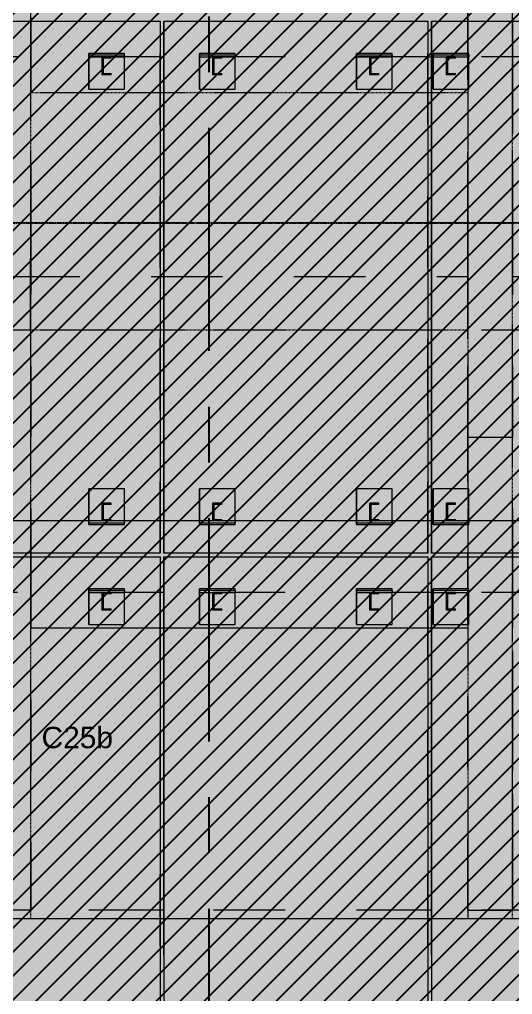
# Model space of a CAD drawing. Header units: millimetres. Extents: x 652937 to 1670132, y 1473552 to 2851037.
# Drawn here: x 764045 to 766808, y 1515147 to 1520610 of the extents above; entities that cross this region are included whole.
import ezdxf
from ezdxf.enums import TextEntityAlignment as Align
from ezdxf.xclip import XClip

# ---------------------------------------------------------------- set-up
doc = ezdxf.new("R2010")
doc.units = ezdxf.units.MM
doc.header["$XCLIPFRAME"] = 0
for name, pattern in [('HIDDEN', [0.375, 0.25, -0.125]), ('TA_GL_005.00000', [13.75, 5, -1.25, 1.25, -1.25, 5]), ('XKITLINE00', [0]), ('XKITLINE02', [4, 2, -2])]:
    doc.linetypes.add(name, pattern=pattern)
for name, color, linetype in [('000 - 0_SYM_DWG_GRID-BUBBLE_MAIN_COLOR_1', 3, 'Continuous'), ('000 - 0_SYM_DWG_GRIDLINE_MAIN_COLOR_251', 251, 'Continuous'), ('000 - CONCRETE_WALL_HATCH_', 251, 'Continuous'), ('000 - CONCRETE_WALL_MAIN_COLOR_2', 1, 'Continuous'), ('000 - H A T C H', 9, 'Continuous'), ('CVA044__', 2, 'Continuous')]:
    doc.layers.add(name, color=color, linetype=linetype)
doc.layers.add('A-230-M_FLOOR', color=2, linetype='Continuous', lineweight=25)
doc.layers.add('Part', color=2, linetype='Continuous', lineweight=0)
doc.styles.add('Arial', font='arial.ttf')
doc.styles.add('TA', font='', dxfattribs={"height": 4.5})
doc.styles.get('TA').set_extended_font_data('Cordia New')

# ---------------------------------------------------------------- blocks, each defined once
blk = doc.blocks.new('12')
at = {"layer": 'Part', "color": 253, "linetype": 'XKITLINE00', "lineweight": 0}
for points in [[(663514.0716, 1524493.4016), (663514.0716, 1524496.3816), (663515.5516, 1524496.3816), (663515.5516, 1524493.4016)], [(663515.5716, 1524493.4016), (663515.5716, 1524496.3816), (663517.0516, 1524496.3816), (663517.0516, 1524493.4016)], [(663517.0716, 1524493.4016), (663517.0716, 1524496.3816), (663518.5516, 1524496.3816), (663518.5516, 1524493.4016)]]:
    blk.add_lwpolyline(points, close=True, dxfattribs=at)
for points in [[(663514.0716, 1524491.1503), (663514.0716, 1524493.3816), (663515.5516, 1524493.3816), (663515.5516, 1524491.1503)], [(663515.5716, 1524491.1503), (663515.5716, 1524493.3816), (663517.0516, 1524493.3816), (663517.0516, 1524491.1503)], [(663517.0716, 1524491.1503), (663517.0716, 1524493.3816), (663518.5516, 1524493.3816), (663518.5516, 1524491.1503)]]:
    blk.add_lwpolyline(points, dxfattribs=at)
blk = doc.blocks.new('PP18_ENT3_SE_ELE2-1')
at = {"layer": 'A-230-M_FLOOR', "color": 3, "lineweight": 9}
blk.add_lwpolyline([(3835, 102450), (-4915, 102450), (-4915, 103500), (-19710, 103500)], dxfattribs=at)
at = {"layer": 'Part', "color": 1, "linetype": 'HIDDEN', "lineweight": 0, "ltscale": 20}
blk.add_line((-8450, 108130), (-10890, 108130), dxfattribs=at)
at = {"layer": 'Part', "color": 1, "linetype": 'XKITLINE00', "lineweight": 0}
for p, q in [((-8450, 105730), (-10900, 105730)), ((-8450, 105130), (-10900, 105130))]:
    blk.add_line(p, q, dxfattribs=at)
at = {"layer": 'Part', "linetype": 'HIDDEN', "lineweight": 0, "ltscale": 20}
for points in [[(-10900, 103500), (-10900, 114420)], [(-8200, 103500), (-8200, 114420), (-8450, 114420), (-8450, 103500)], [(-10900, 107400), (-8450, 107400)], [(-8450, 106800), (-10900, 106800)]]:
    blk.add_lwpolyline(points, dxfattribs=at)
at = {"color": 4, "xscale": 1000, "yscale": 1000, "zscale": 1000}
blk.add_blockref('12', (-663525726.6, -1524387851.6), dxfattribs=at)
at = {"layer": 'CVA044__', "color": 3, "style": 'Arial'}
blk.add_text('C25b', height=120, dxfattribs=at).set_placement((-10839.6, 104456.7))
blk = doc.blocks.new('*A25053578')
at = {"layer": 'Part', "linetype": 'XKITLINE02', "lineweight": 0}
for p, q in [((197.547339, 47.972868), (195.547337, 47.972868)), ((195.547337, 47.972868), (195.547337, 31.472868)), ((195.547339, 47.972868), (195.547339, 37.222868)), ((197.547337, 31.472868), (197.547337, 47.972868)), ((197.547339, 47.972868), (197.547339, 37.222868)), ((195.547339, 37.122868), (195.547339, 31.472868)), ((197.547339, 37.122868), (197.547339, 31.472868)), ((197.547339, 31.472868), (195.547337, 31.472868))]:
    blk.add_line(p, q, dxfattribs=at)
at = {"layer": 'Part', "linetype": 'XKITLINE00', "lineweight": 0}
for p, q in [((195.547339, 37.222868), (195.547339, 37.122868)), ((197.547339, 37.222868), (197.547339, 37.122868))]:
    blk.add_line(p, q, dxfattribs=at)
blk = doc.blocks.new('*A25063579')
at = {"layer": 'Part', "linetype": 'XKITLINE02', "lineweight": 0}
for p, q in [((209.787359, 31.472868), (209.787359, 47.972868)), ((209.787359, 47.972868), (209.787361, 47.972868)), ((209.787359, 47.972868), (211.037361, 47.972868)), ((209.787361, 47.972868), (209.787361, 37.222868)), ((211.037359, 47.972868), (211.037359, 31.472868)), ((211.037361, 47.972868), (211.037361, 37.222868)), ((209.787361, 37.122868), (209.787361, 31.472868)), ((211.037361, 37.122868), (211.037361, 31.472868)), ((209.787361, 31.472868), (209.787359, 31.472868)), ((209.787359, 31.472868), (211.037361, 31.472868))]:
    blk.add_line(p, q, dxfattribs=at)
at = {"layer": 'Part', "linetype": 'XKITLINE00', "lineweight": 0}
for p, q in [((209.787361, 37.222868), (209.787361, 37.122868)), ((211.037361, 37.222868), (211.037361, 37.122868))]:
    blk.add_line(p, q, dxfattribs=at)
blk = doc.blocks.new('*A25193592')
at = {"layer": 'Part', "linetype": 'XKITLINE00', "lineweight": 0}
for p, q in [((193.767361, 37.122868), (201.167361, 37.122868)), ((201.167361, 37.122868), (201.167361, 22.222868)), ((201.167361, 22.222868), (193.767361, 22.222868)), ((193.767361, 22.122868), (201.167361, 22.122868)), ((201.167361, 22.122868), (201.167361, 7.222868))]:
    blk.add_line(p, q, dxfattribs=at)
at = {"layer": 'Part', "linetype": 'XKITLINE02', "lineweight": 0}
for p, q in [((201.16736, 22.222868), (201.16736, 37.122868)), ((201.16736, 7.222868), (201.16736, 22.122868))]:
    blk.add_line(p, q, dxfattribs=at)
blk = doc.blocks.new('*A25203593')
at = {"layer": 'Part', "linetype": 'XKITLINE00', "lineweight": 0}
for p, q in [((201.26736, 37.122868), (201.267361, 37.122868)), ((201.267361, 37.122868), (208.667361, 37.122868)), ((201.267361, 37.122868), (201.267361, 22.222868)), ((208.667361, 37.122868), (208.667361, 22.222868)), ((201.267361, 22.222868), (201.26736, 22.222868)), ((208.667361, 22.222868), (201.267361, 22.222868)), ((201.26736, 22.122868), (201.267361, 22.122868)), ((201.267361, 22.122868), (208.667361, 22.122868)), ((201.267361, 22.122868), (201.267361, 7.222868)), ((208.667361, 22.122868), (208.667361, 7.222868))]:
    blk.add_line(p, q, dxfattribs=at)
at = {"layer": 'Part', "linetype": 'XKITLINE02', "lineweight": 0}
for p, q in [((201.267361, 37.122868), (201.26736, 37.122868)), ((201.26736, 37.122868), (201.26736, 22.222868)), ((208.66736, 22.222868), (208.66736, 37.122868)), ((201.267361, 22.222868), (201.26736, 22.222868)), ((201.267361, 22.122868), (201.26736, 22.122868)), ((201.26736, 22.122868), (201.26736, 7.222868)), ((208.66736, 7.222868), (208.66736, 22.122868))]:
    blk.add_line(p, q, dxfattribs=at)
blk = doc.blocks.new('*A25213594')
at = {"layer": 'Part', "linetype": 'XKITLINE00', "lineweight": 0}
for p, q in [((208.76736, 37.122868), (208.767361, 37.122868)), ((208.767361, 37.122868), (216.167361, 37.122868)), ((208.767361, 37.122868), (208.767361, 22.222868)), ((208.767361, 22.222868), (208.76736, 22.222868)), ((216.167361, 22.222868), (208.767361, 22.222868)), ((208.76736, 22.122868), (208.767361, 22.122868)), ((208.767361, 22.122868), (216.167361, 22.122868)), ((208.767361, 22.122868), (208.767361, 7.222868))]:
    blk.add_line(p, q, dxfattribs=at)
at = {"layer": 'Part', "linetype": 'XKITLINE02', "lineweight": 0}
for p, q in [((208.767361, 37.122868), (208.76736, 37.122868)), ((208.76736, 37.122868), (208.76736, 22.222868)), ((208.767361, 22.222868), (208.76736, 22.222868)), ((208.767361, 22.122868), (208.76736, 22.122868)), ((208.76736, 22.122868), (208.76736, 7.222868))]:
    blk.add_line(p, q, dxfattribs=at)
blk = doc.blocks.new('*A25333606')
at = {"layer": 'Part', "linetype": 'XKITLINE02', "lineweight": 0}
for p, q in [((231.017338, 31.472868), (211.037336, 31.472868)), ((211.037338, 29.972868), (211.037338, 31.472868)), ((231.017338, 29.972868), (231.017338, 31.472868)), ((211.037336, 29.972868), (231.017338, 29.972868))]:
    blk.add_line(p, q, dxfattribs=at)
blk = doc.blocks.new('*A25343607')
at = {"layer": 'Part', "linetype": 'XKITLINE02', "lineweight": 0}
for p, q in [((226.21236, 23.122868), (186.267361, 23.122868)), ((201.167361, 23.122868), (193.767361, 23.122868)), ((208.667361, 23.122868), (201.267361, 23.122868)), ((216.167361, 23.122868), (208.767361, 23.122868)), ((201.167361, 21.122868), (193.767361, 21.122868)), ((208.667361, 21.122868), (201.267361, 21.122868)), ((216.167361, 21.122868), (208.767361, 21.122868))]:
    blk.add_line(p, q, dxfattribs=at)
at = {"layer": 'Part', "linetype": 'XKITLINE00', "lineweight": 0}
for p, q in [((201.267361, 23.122868), (201.167361, 23.122868)), ((208.767361, 23.122868), (208.667361, 23.122868)), ((201.267361, 21.122868), (201.167361, 21.122868)), ((208.767361, 21.122868), (208.667361, 21.122868))]:
    blk.add_line(p, q, dxfattribs=at)
blk = doc.blocks.new('*A25353608')
at = {"layer": 'Part', "linetype": 'XKITLINE02', "lineweight": 0}
for p, q in [((201.167361, 12.222868), (193.767361, 12.222868)), ((208.667361, 12.222868), (201.267361, 12.222868)), ((216.167361, 12.222868), (208.767361, 12.222868))]:
    blk.add_line(p, q, dxfattribs=at)
at = {"layer": 'Part', "linetype": 'XKITLINE00', "lineweight": 0}
for p, q in [((201.267361, 12.222868), (201.167361, 12.222868)), ((208.767361, 12.222868), (208.667361, 12.222868))]:
    blk.add_line(p, q, dxfattribs=at)
blk = doc.blocks.new('*A25363609')
at = {"layer": 'Part', "linetype": 'XKITLINE02', "lineweight": 0}
for p, q in [((197.537361, 31.472868), (197.537359, 31.472868)), ((197.537359, 31.472868), (197.537359, 28.472868)), ((201.167361, 31.472868), (197.537359, 31.472868)), ((197.537361, 28.472868), (197.537361, 31.472868)), ((208.667361, 31.472868), (201.267361, 31.472868)), ((216.167361, 31.472868), (208.767361, 31.472868)), ((223.667361, 31.472868), (216.267361, 31.472868)), ((227.462361, 31.472868), (223.767361, 31.472868)), ((227.462359, 28.472868), (227.462359, 31.472868)), ((227.462361, 28.472868), (227.462361, 31.472868)), ((197.537359, 28.472868), (197.537361, 28.472868)), ((201.167361, 28.472868), (197.537359, 28.472868)), ((208.667361, 28.472868), (201.267361, 28.472868)), ((216.167361, 28.472868), (208.767361, 28.472868)), ((223.667361, 28.472868), (216.267361, 28.472868)), ((227.462361, 28.472868), (223.767361, 28.472868))]:
    blk.add_line(p, q, dxfattribs=at)
at = {"layer": 'Part', "linetype": 'XKITLINE00', "lineweight": 0}
for p, q in [((201.267361, 31.472868), (201.167361, 31.472868)), ((208.767361, 31.472868), (208.667361, 31.472868)), ((216.267361, 31.472868), (216.167361, 31.472868)), ((223.767361, 31.472868), (223.667361, 31.472868)), ((201.267361, 28.472868), (201.167361, 28.472868)), ((208.767361, 28.472868), (208.667361, 28.472868)), ((216.267361, 28.472868), (216.167361, 28.472868)), ((223.767361, 28.472868), (223.667361, 28.472868))]:
    blk.add_line(p, q, dxfattribs=at)
blk = doc.blocks.new('*A25843657')
at = {"layer": 'Part', "linetype": 'XKITLINE02', "lineweight": 0}
for p, q in [((197.537361, 31.472868), (193.767361, 31.472868)), ((197.537359, 28.472868), (197.537359, 31.472868)), ((197.537361, 28.472868), (197.537361, 31.472868)), ((197.537361, 28.472868), (173.512361, 28.472868))]:
    blk.add_line(p, q, dxfattribs=at)
blk = doc.blocks.new('*A26233696')
at = {"layer": 'Part', "linetype": 'XKITLINE02', "lineweight": 0}
for p, q in [((200.167392, 21.222868), (199.16739, 21.222868)), ((199.16739, 21.222868), (199.16739, 20.222868)), ((199.167392, 20.222868), (199.167392, 21.222868)), ((200.16739, 20.222868), (200.16739, 21.222868)), ((200.167392, 20.222868), (200.167392, 21.222868)), ((199.16739, 20.222868), (200.167392, 20.222868))]:
    blk.add_line(p, q, dxfattribs=at)
blk = doc.blocks.new('*A26243697')
at = {"layer": 'Part', "linetype": 'XKITLINE02', "lineweight": 0}
for p, q in [((199.792407, 21.122868), (199.542406, 21.122868)), ((199.542406, 20.622868), (199.542406, 21.122868)), ((199.542407, 20.622868), (199.542407, 21.122868)), ((199.792407, 21.085368), (199.567406, 21.085368)), ((199.567406, 21.085368), (199.567406, 20.660368)), ((199.567407, 20.660368), (199.567407, 21.085368)), ((199.792406, 21.085368), (199.792406, 21.122868)), ((199.792407, 21.085368), (199.792407, 21.122868)), ((199.792407, 20.622868), (199.542406, 20.622868)), ((199.567406, 20.660368), (199.792407, 20.660368)), ((199.792406, 20.622868), (199.792406, 20.660368)), ((199.792407, 20.622868), (199.792407, 20.660368))]:
    blk.add_line(p, q, dxfattribs=at)
blk = doc.blocks.new('*A26253698')
at = {"layer": 'Part', "linetype": 'XKITLINE02', "lineweight": 0}
for p, q in [((199.792407, 23.622868), (199.542406, 23.622868)), ((199.542406, 23.122868), (199.542406, 23.622868)), ((199.542407, 23.122868), (199.542407, 23.622868)), ((199.792407, 23.585368), (199.567406, 23.585368)), ((199.567406, 23.585368), (199.567406, 23.160368)), ((199.567407, 23.160368), (199.567407, 23.585368)), ((199.792406, 23.585368), (199.792406, 23.622868)), ((199.792407, 23.585368), (199.792407, 23.622868)), ((199.792407, 23.122868), (199.542406, 23.122868)), ((199.567406, 23.160368), (199.792407, 23.160368)), ((199.792406, 23.122868), (199.792406, 23.160368)), ((199.792407, 23.122868), (199.792407, 23.160368))]:
    blk.add_line(p, q, dxfattribs=at)
blk = doc.blocks.new('*A26263699')
at = {"layer": 'Part', "linetype": 'XKITLINE02', "lineweight": 0}
for p, q in [((200.167392, 24.022868), (199.16739, 24.022868)), ((199.16739, 24.022868), (199.16739, 23.022868)), ((199.167392, 23.022868), (199.167392, 24.022868)), ((200.16739, 23.022868), (200.16739, 24.022868)), ((200.167392, 23.022868), (200.167392, 24.022868)), ((199.16739, 23.022868), (200.167392, 23.022868))]:
    blk.add_line(p, q, dxfattribs=at)
blk = doc.blocks.new('*A26273700')
at = {"layer": 'Part', "linetype": 'XKITLINE02', "lineweight": 0}
for p, q in [((202.892407, 21.122868), (202.642406, 21.122868)), ((202.642406, 20.622868), (202.642406, 21.122868)), ((202.642407, 20.622868), (202.642407, 21.122868)), ((202.892407, 21.085368), (202.667406, 21.085368)), ((202.667406, 21.085368), (202.667406, 20.660368)), ((202.667407, 20.660368), (202.667407, 21.085368)), ((202.892406, 21.085368), (202.892406, 21.122868)), ((202.892407, 21.085368), (202.892407, 21.122868)), ((202.892407, 20.622868), (202.642406, 20.622868)), ((202.667406, 20.660368), (202.892407, 20.660368)), ((202.892406, 20.622868), (202.892406, 20.660368)), ((202.892407, 20.622868), (202.892407, 20.660368))]:
    blk.add_line(p, q, dxfattribs=at)
blk = doc.blocks.new('*A26283701')
at = {"layer": 'Part', "linetype": 'XKITLINE02', "lineweight": 0}
for p, q in [((203.267392, 21.222868), (202.26739, 21.222868)), ((202.26739, 21.222868), (202.26739, 20.222868)), ((202.267392, 20.222868), (202.267392, 21.222868)), ((203.26739, 20.222868), (203.26739, 21.222868)), ((203.267392, 20.222868), (203.267392, 21.222868)), ((202.26739, 20.222868), (203.267392, 20.222868))]:
    blk.add_line(p, q, dxfattribs=at)
blk = doc.blocks.new('*A26293702')
at = {"layer": 'Part', "linetype": 'XKITLINE02', "lineweight": 0}
for p, q in [((202.892407, 23.622868), (202.642406, 23.622868)), ((202.642406, 23.122868), (202.642406, 23.622868)), ((202.642407, 23.122868), (202.642407, 23.622868)), ((202.892407, 23.585368), (202.667406, 23.585368)), ((202.667406, 23.585368), (202.667406, 23.160368)), ((202.667407, 23.160368), (202.667407, 23.585368)), ((202.892406, 23.585368), (202.892406, 23.622868)), ((202.892407, 23.585368), (202.892407, 23.622868)), ((202.892407, 23.122868), (202.642406, 23.122868)), ((202.667406, 23.160368), (202.892407, 23.160368)), ((202.892406, 23.122868), (202.892406, 23.160368)), ((202.892407, 23.122868), (202.892407, 23.160368))]:
    blk.add_line(p, q, dxfattribs=at)
blk = doc.blocks.new('*A26303703')
at = {"layer": 'Part', "linetype": 'XKITLINE02', "lineweight": 0}
for p, q in [((203.267392, 24.022868), (202.26739, 24.022868)), ((202.26739, 24.022868), (202.26739, 23.022868)), ((202.267392, 23.022868), (202.267392, 24.022868)), ((203.26739, 23.022868), (203.26739, 24.022868)), ((203.267392, 23.022868), (203.267392, 24.022868)), ((202.26739, 23.022868), (203.267392, 23.022868))]:
    blk.add_line(p, q, dxfattribs=at)
blk = doc.blocks.new('*A26313704')
at = {"layer": 'Part', "linetype": 'XKITLINE02', "lineweight": 0}
for p, q in [((209.817392, 24.022868), (208.81739, 24.022868)), ((208.81739, 24.022868), (208.81739, 23.022868)), ((208.817392, 23.022868), (208.817392, 24.022868)), ((209.81739, 23.022868), (209.81739, 24.022868)), ((209.817392, 23.022868), (209.817392, 24.022868)), ((208.81739, 23.022868), (209.817392, 23.022868))]:
    blk.add_line(p, q, dxfattribs=at)
blk = doc.blocks.new('*A26323705')
at = {"layer": 'Part', "linetype": 'XKITLINE02', "lineweight": 0}
for p, q in [((209.442407, 23.622868), (209.192406, 23.622868)), ((209.192406, 23.122868), (209.192406, 23.622868)), ((209.192407, 23.122868), (209.192407, 23.622868)), ((209.442407, 23.585368), (209.217406, 23.585368)), ((209.217406, 23.585368), (209.217406, 23.160368)), ((209.217407, 23.160368), (209.217407, 23.585368)), ((209.442406, 23.585368), (209.442406, 23.622868)), ((209.442407, 23.585368), (209.442407, 23.622868)), ((209.442407, 23.122868), (209.192406, 23.122868)), ((209.217406, 23.160368), (209.442407, 23.160368)), ((209.442406, 23.122868), (209.442406, 23.160368)), ((209.442407, 23.122868), (209.442407, 23.160368))]:
    blk.add_line(p, q, dxfattribs=at)
blk = doc.blocks.new('*A26333706')
at = {"layer": 'Part', "linetype": 'XKITLINE02', "lineweight": 0}
for p, q in [((209.817392, 21.222868), (208.81739, 21.222868)), ((208.81739, 21.222868), (208.81739, 20.222868)), ((208.817392, 20.222868), (208.817392, 21.222868)), ((209.81739, 20.222868), (209.81739, 21.222868)), ((209.817392, 20.222868), (209.817392, 21.222868)), ((208.81739, 20.222868), (209.817392, 20.222868))]:
    blk.add_line(p, q, dxfattribs=at)
blk = doc.blocks.new('*A26343707')
at = {"layer": 'Part', "linetype": 'XKITLINE02', "lineweight": 0}
for p, q in [((209.442407, 21.122868), (209.192406, 21.122868)), ((209.192406, 20.622868), (209.192406, 21.122868)), ((209.192407, 20.622868), (209.192407, 21.122868)), ((209.442407, 21.085368), (209.217406, 21.085368)), ((209.217406, 21.085368), (209.217406, 20.660368)), ((209.217407, 20.660368), (209.217407, 21.085368)), ((209.442406, 21.085368), (209.442406, 21.122868)), ((209.442407, 21.085368), (209.442407, 21.122868)), ((209.442407, 20.622868), (209.192406, 20.622868)), ((209.217406, 20.660368), (209.442407, 20.660368)), ((209.442406, 20.622868), (209.442406, 20.660368)), ((209.442407, 20.622868), (209.442407, 20.660368))]:
    blk.add_line(p, q, dxfattribs=at)
blk = doc.blocks.new('*A26353708')
at = {"layer": 'Part', "linetype": 'XKITLINE02', "lineweight": 0}
for p, q in [((207.667392, 24.022868), (206.66739, 24.022868)), ((206.66739, 24.022868), (206.66739, 23.022868)), ((206.667392, 23.022868), (206.667392, 24.022868)), ((207.66739, 23.022868), (207.66739, 24.022868)), ((207.667392, 23.022868), (207.667392, 24.022868)), ((206.66739, 23.022868), (207.667392, 23.022868))]:
    blk.add_line(p, q, dxfattribs=at)
blk = doc.blocks.new('*A26363709')
at = {"layer": 'Part', "linetype": 'XKITLINE02', "lineweight": 0}
for p, q in [((207.292407, 23.622868), (207.042406, 23.622868)), ((207.042406, 23.122868), (207.042406, 23.622868)), ((207.042407, 23.122868), (207.042407, 23.622868)), ((207.292407, 23.585368), (207.067406, 23.585368)), ((207.067406, 23.585368), (207.067406, 23.160368)), ((207.067407, 23.160368), (207.067407, 23.585368)), ((207.292406, 23.585368), (207.292406, 23.622868)), ((207.292407, 23.585368), (207.292407, 23.622868)), ((207.292407, 23.122868), (207.042406, 23.122868)), ((207.067406, 23.160368), (207.292407, 23.160368)), ((207.292406, 23.122868), (207.292406, 23.160368)), ((207.292407, 23.122868), (207.292407, 23.160368))]:
    blk.add_line(p, q, dxfattribs=at)
blk = doc.blocks.new('*A26373710')
at = {"layer": 'Part', "linetype": 'XKITLINE02', "lineweight": 0}
for p, q in [((207.667392, 21.222868), (206.66739, 21.222868)), ((206.66739, 21.222868), (206.66739, 20.222868)), ((206.667392, 20.222868), (206.667392, 21.222868)), ((207.66739, 20.222868), (207.66739, 21.222868)), ((207.667392, 20.222868), (207.667392, 21.222868)), ((206.66739, 20.222868), (207.667392, 20.222868))]:
    blk.add_line(p, q, dxfattribs=at)
blk = doc.blocks.new('*A26383711')
at = {"layer": 'Part', "linetype": 'XKITLINE02', "lineweight": 0}
for p, q in [((207.292407, 21.122868), (207.042406, 21.122868)), ((207.042406, 20.622868), (207.042406, 21.122868)), ((207.042407, 20.622868), (207.042407, 21.122868)), ((207.292407, 21.085368), (207.067406, 21.085368)), ((207.067406, 21.085368), (207.067406, 20.660368)), ((207.067407, 20.660368), (207.067407, 21.085368)), ((207.292406, 21.085368), (207.292406, 21.122868)), ((207.292407, 21.085368), (207.292407, 21.122868)), ((207.292407, 20.622868), (207.042406, 20.622868)), ((207.067406, 20.660368), (207.292407, 20.660368)), ((207.292406, 20.622868), (207.292406, 20.660368)), ((207.292407, 20.622868), (207.292407, 20.660368))]:
    blk.add_line(p, q, dxfattribs=at)
blk = doc.blocks.new('*A27203793')
at = {"layer": 'Part', "linetype": 'XKITLINE02', "lineweight": 0}
for p, q in [((209.787338, 31.472868), (196.917336, 31.472868)), ((196.917338, 29.972868), (196.917338, 31.472868)), ((209.787338, 29.972868), (209.787338, 31.472868)), ((196.917336, 29.972868), (209.787338, 29.972868))]:
    blk.add_line(p, q, dxfattribs=at)
blk = doc.blocks.new('*A27243797')
at = {"layer": 'Part', "linetype": 'XKITLINE02', "lineweight": 0}
for p, q in [((211.037337, 31.472868), (209.787336, 31.472868)), ((209.787337, 25.472868), (209.787337, 31.472868)), ((211.037337, 25.472868), (211.037337, 31.472868)), ((209.787336, 25.472868), (211.037337, 25.472868))]:
    blk.add_line(p, q, dxfattribs=at)
blk = doc.blocks.new('*A27273800')
at = {"layer": 'Part', "linetype": 'XKITLINE02', "lineweight": 0}
for p, q in [((197.542361, 31.472868), (195.542359, 31.472868)), ((195.542359, 31.472868), (195.542359, 12.222868)), ((195.542361, 31.472868), (195.542361, 22.222868)), ((197.542359, 12.222868), (197.542359, 31.472868)), ((197.542361, 31.472868), (197.542361, 22.222868)), ((195.542361, 22.122868), (195.542361, 12.222868)), ((197.542361, 22.122868), (197.542361, 12.222868)), ((197.542361, 12.222868), (195.542359, 12.222868))]:
    blk.add_line(p, q, dxfattribs=at)
at = {"layer": 'Part', "linetype": 'XKITLINE00', "lineweight": 0}
for p, q in [((195.542361, 22.222868), (195.542361, 22.122868)), ((197.542361, 22.222868), (197.542361, 22.122868))]:
    blk.add_line(p, q, dxfattribs=at)
blk = doc.blocks.new('*A27283801')
at = {"layer": 'Part', "linetype": 'XKITLINE02', "lineweight": 0}
for p, q in [((203.267407, 23.122868), (202.267406, 23.122868)), ((202.267406, 23.122868), (202.267406, 23.072868)), ((202.267406, 23.072868), (203.267407, 23.072868)), ((202.267407, 23.122868), (202.267407, 23.072868)), ((203.267406, 23.122868), (203.267407, 23.122868)), ((203.267406, 23.122868), (203.267406, 23.072868)), ((203.267406, 23.072868), (203.267407, 23.072868)), ((203.267407, 23.072868), (203.267407, 23.122868))]:
    blk.add_line(p, q, dxfattribs=at)
blk = doc.blocks.new('*A27293802')
at = {"layer": 'Part', "linetype": 'XKITLINE02', "lineweight": 0}
for p, q in [((203.267407, 21.172868), (202.267406, 21.172868)), ((202.267406, 21.172868), (202.267406, 21.122868)), ((202.267406, 21.122868), (203.267407, 21.122868)), ((202.267407, 21.172868), (202.267407, 21.122868)), ((203.267406, 21.172868), (203.267407, 21.172868)), ((203.267406, 21.172868), (203.267406, 21.122868)), ((203.267406, 21.122868), (203.267407, 21.122868)), ((203.267407, 21.122868), (203.267407, 21.172868))]:
    blk.add_line(p, q, dxfattribs=at)
blk = doc.blocks.new('*A27313804')
at = {"layer": 'Part', "linetype": 'XKITLINE02', "lineweight": 0}
for p, q in [((200.167407, 23.122868), (199.167406, 23.122868)), ((199.167406, 23.122868), (199.167406, 23.072868)), ((199.167406, 23.072868), (200.167407, 23.072868)), ((199.167407, 23.122868), (199.167407, 23.072868)), ((200.167406, 23.122868), (200.167407, 23.122868)), ((200.167406, 23.122868), (200.167406, 23.072868)), ((200.167406, 23.072868), (200.167407, 23.072868)), ((200.167407, 23.072868), (200.167407, 23.122868))]:
    blk.add_line(p, q, dxfattribs=at)
blk = doc.blocks.new('*A27333806')
at = {"layer": 'Part', "linetype": 'XKITLINE02', "lineweight": 0}
for p, q in [((200.167407, 21.172868), (199.167406, 21.172868)), ((199.167406, 21.172868), (199.167406, 21.122868)), ((199.167406, 21.122868), (200.167407, 21.122868)), ((199.167407, 21.172868), (199.167407, 21.122868)), ((200.167406, 21.172868), (200.167407, 21.172868)), ((200.167406, 21.172868), (200.167406, 21.122868)), ((200.167406, 21.122868), (200.167407, 21.122868)), ((200.167407, 21.122868), (200.167407, 21.172868))]:
    blk.add_line(p, q, dxfattribs=at)
blk = doc.blocks.new('*A27383811')
at = {"layer": 'Part', "linetype": 'XKITLINE02', "lineweight": 0}
for p, q in [((209.787359, 12.222868), (209.787359, 31.472868)), ((209.787359, 31.472868), (209.787361, 31.472868)), ((209.787359, 31.472868), (211.037361, 31.472868)), ((209.787361, 31.472868), (209.787361, 22.222868)), ((211.037359, 31.472868), (211.037359, 12.222868)), ((211.037361, 31.472868), (211.037361, 22.222868)), ((209.787361, 22.122868), (209.787361, 12.222868)), ((211.037361, 22.122868), (211.037361, 12.222868)), ((209.787361, 12.222868), (209.787359, 12.222868)), ((209.787359, 12.222868), (211.037361, 12.222868))]:
    blk.add_line(p, q, dxfattribs=at)
at = {"layer": 'Part', "linetype": 'XKITLINE00', "lineweight": 0}
for p, q in [((209.787361, 22.222868), (209.787361, 22.122868)), ((211.037361, 22.222868), (211.037361, 22.122868))]:
    blk.add_line(p, q, dxfattribs=at)
blk = doc.blocks.new('*A27393812')
at = {"layer": 'Part', "linetype": 'XKITLINE02', "lineweight": 0}
for p, q in [((207.667407, 23.122868), (206.667406, 23.122868)), ((206.667406, 23.122868), (206.667406, 23.072868)), ((206.667406, 23.072868), (207.667407, 23.072868)), ((206.667407, 23.122868), (206.667407, 23.072868)), ((207.667406, 23.122868), (207.667407, 23.122868)), ((207.667406, 23.122868), (207.667406, 23.072868)), ((207.667406, 23.072868), (207.667407, 23.072868)), ((207.667407, 23.072868), (207.667407, 23.122868))]:
    blk.add_line(p, q, dxfattribs=at)
blk = doc.blocks.new('*A27403813')
at = {"layer": 'Part', "linetype": 'XKITLINE02', "lineweight": 0}
for p, q in [((207.667407, 21.172868), (206.667406, 21.172868)), ((206.667406, 21.172868), (206.667406, 21.122868)), ((206.667406, 21.122868), (207.667407, 21.122868)), ((206.667407, 21.172868), (206.667407, 21.122868)), ((207.667406, 21.172868), (207.667407, 21.172868)), ((207.667406, 21.172868), (207.667406, 21.122868)), ((207.667406, 21.122868), (207.667407, 21.122868)), ((207.667407, 21.122868), (207.667407, 21.172868))]:
    blk.add_line(p, q, dxfattribs=at)
blk = doc.blocks.new('*A27413814')
at = {"layer": 'Part', "linetype": 'XKITLINE02', "lineweight": 0}
for p, q in [((209.817407, 21.172868), (208.817406, 21.172868)), ((208.817406, 21.172868), (208.817406, 21.122868)), ((208.817406, 21.122868), (209.817407, 21.122868)), ((208.817407, 21.172868), (208.817407, 21.122868)), ((209.817406, 21.172868), (209.817407, 21.172868)), ((209.817406, 21.172868), (209.817406, 21.122868)), ((209.817406, 21.122868), (209.817407, 21.122868)), ((209.817407, 21.122868), (209.817407, 21.172868))]:
    blk.add_line(p, q, dxfattribs=at)
blk = doc.blocks.new('*A27423815')
at = {"layer": 'Part', "linetype": 'XKITLINE02', "lineweight": 0}
for p, q in [((209.817407, 23.122868), (208.817406, 23.122868)), ((208.817406, 23.122868), (208.817406, 23.072868)), ((208.817406, 23.072868), (209.817407, 23.072868)), ((208.817407, 23.122868), (208.817407, 23.072868)), ((209.817406, 23.122868), (209.817407, 23.122868)), ((209.817406, 23.122868), (209.817406, 23.072868)), ((209.817406, 23.072868), (209.817407, 23.072868)), ((209.817407, 23.072868), (209.817407, 23.122868))]:
    blk.add_line(p, q, dxfattribs=at)
blk = doc.blocks.new('*A28013874')
at = {"layer": 'Part', "linetype": 'XKITLINE02', "lineweight": 0}
for p, q in [((201.167361, 36.122868), (193.667361, 36.122868)), ((208.667361, 36.122868), (201.167361, 36.122868)), ((216.167361, 36.122868), (208.667361, 36.122868))]:
    blk.add_line(p, q, dxfattribs=at)
at = {"layer": 'Part', "linetype": 'XKITLINE00', "lineweight": 0}
for p, q in [((201.167361, 36.122868), (201.267361, 36.122868)), ((208.667361, 36.122868), (208.767361, 36.122868))]:
    blk.add_line(p, q, dxfattribs=at)
blk = doc.blocks.new('*A30774150')
at = {"layer": 'Part', "linetype": 'XKITLINE02', "lineweight": 0}
for p, q in [((203.267407, 36.172868), (202.267406, 36.172868)), ((202.267406, 36.172868), (202.267406, 36.122868)), ((202.267406, 36.122868), (203.267407, 36.122868)), ((202.267407, 36.172868), (202.267407, 36.122868)), ((203.267406, 36.172868), (203.267407, 36.172868)), ((203.267406, 36.172868), (203.267406, 36.122868)), ((203.267406, 36.122868), (203.267407, 36.122868)), ((203.267407, 36.122868), (203.267407, 36.172868))]:
    blk.add_line(p, q, dxfattribs=at)
blk = doc.blocks.new('*A30794152')
at = {"layer": 'Part', "linetype": 'XKITLINE02', "lineweight": 0}
for p, q in [((200.167407, 36.172868), (199.167406, 36.172868)), ((199.167406, 36.172868), (199.167406, 36.122868)), ((199.167406, 36.122868), (200.167407, 36.122868)), ((199.167407, 36.172868), (199.167407, 36.122868)), ((200.167406, 36.172868), (200.167407, 36.172868)), ((200.167406, 36.172868), (200.167406, 36.122868)), ((200.167406, 36.122868), (200.167407, 36.122868)), ((200.167407, 36.122868), (200.167407, 36.172868))]:
    blk.add_line(p, q, dxfattribs=at)
blk = doc.blocks.new('*A30814154')
at = {"layer": 'Part', "linetype": 'XKITLINE02', "lineweight": 0}
for p, q in [((207.667407, 36.172868), (206.667406, 36.172868)), ((206.667406, 36.172868), (206.667406, 36.122868)), ((206.667406, 36.122868), (207.667407, 36.122868)), ((206.667407, 36.172868), (206.667407, 36.122868)), ((207.667406, 36.172868), (207.667407, 36.172868)), ((207.667406, 36.172868), (207.667406, 36.122868)), ((207.667406, 36.122868), (207.667407, 36.122868)), ((207.667407, 36.122868), (207.667407, 36.172868))]:
    blk.add_line(p, q, dxfattribs=at)
blk = doc.blocks.new('*A30844157')
at = {"layer": 'Part', "linetype": 'XKITLINE02', "lineweight": 0}
for p, q in [((209.817407, 36.172868), (208.817406, 36.172868)), ((208.817406, 36.172868), (208.817406, 36.122868)), ((208.817406, 36.122868), (209.817407, 36.122868)), ((208.817407, 36.172868), (208.817407, 36.122868)), ((209.817406, 36.172868), (209.817407, 36.172868)), ((209.817406, 36.172868), (209.817406, 36.122868)), ((209.817406, 36.122868), (209.817407, 36.122868)), ((209.817407, 36.122868), (209.817407, 36.172868))]:
    blk.add_line(p, q, dxfattribs=at)
blk = doc.blocks.new('*A30934166')
at = {"layer": 'Part', "linetype": 'XKITLINE02', "lineweight": 0}
for p, q in [((199.792407, 36.122868), (199.542406, 36.122868)), ((199.542406, 35.622868), (199.542406, 36.122868)), ((199.542407, 35.622868), (199.542407, 36.122868)), ((199.792407, 36.085368), (199.567406, 36.085368)), ((199.567406, 36.085368), (199.567406, 35.660368)), ((199.567407, 35.660368), (199.567407, 36.085368)), ((199.792406, 36.085368), (199.792406, 36.122868)), ((199.792407, 36.085368), (199.792407, 36.122868)), ((199.792407, 35.622868), (199.542406, 35.622868)), ((199.567406, 35.660368), (199.792407, 35.660368)), ((199.792406, 35.622868), (199.792406, 35.660368)), ((199.792407, 35.622868), (199.792407, 35.660368))]:
    blk.add_line(p, q, dxfattribs=at)
blk = doc.blocks.new('*A30944167')
at = {"layer": 'Part', "linetype": 'XKITLINE02', "lineweight": 0}
for p, q in [((200.167392, 36.222868), (199.16739, 36.222868)), ((199.16739, 36.222868), (199.16739, 35.222868)), ((199.167392, 35.222868), (199.167392, 36.222868)), ((200.16739, 35.222868), (200.16739, 36.222868)), ((200.167392, 35.222868), (200.167392, 36.222868)), ((199.16739, 35.222868), (200.167392, 35.222868))]:
    blk.add_line(p, q, dxfattribs=at)
blk = doc.blocks.new('*A30974170')
at = {"layer": 'Part', "linetype": 'XKITLINE02', "lineweight": 0}
for p, q in [((202.892407, 36.122868), (202.642406, 36.122868)), ((202.642406, 35.622868), (202.642406, 36.122868)), ((202.642407, 35.622868), (202.642407, 36.122868)), ((202.892407, 36.085368), (202.667406, 36.085368)), ((202.667406, 36.085368), (202.667406, 35.660368)), ((202.667407, 35.660368), (202.667407, 36.085368)), ((202.892406, 36.085368), (202.892406, 36.122868)), ((202.892407, 36.085368), (202.892407, 36.122868)), ((202.892407, 35.622868), (202.642406, 35.622868)), ((202.667406, 35.660368), (202.892407, 35.660368)), ((202.892406, 35.622868), (202.892406, 35.660368)), ((202.892407, 35.622868), (202.892407, 35.660368))]:
    blk.add_line(p, q, dxfattribs=at)
blk = doc.blocks.new('*A30984171')
at = {"layer": 'Part', "linetype": 'XKITLINE02', "lineweight": 0}
for p, q in [((203.267392, 36.222868), (202.26739, 36.222868)), ((202.26739, 36.222868), (202.26739, 35.222868)), ((202.267392, 35.222868), (202.267392, 36.222868)), ((203.26739, 35.222868), (203.26739, 36.222868)), ((203.267392, 35.222868), (203.267392, 36.222868)), ((202.26739, 35.222868), (203.267392, 35.222868))]:
    blk.add_line(p, q, dxfattribs=at)
blk = doc.blocks.new('*A30994172')
at = {"layer": 'Part', "linetype": 'XKITLINE02', "lineweight": 0}
for p, q in [((209.817392, 36.222868), (208.81739, 36.222868)), ((208.81739, 36.222868), (208.81739, 35.222868)), ((208.817392, 35.222868), (208.817392, 36.222868)), ((209.81739, 35.222868), (209.81739, 36.222868)), ((209.817392, 35.222868), (209.817392, 36.222868)), ((208.81739, 35.222868), (209.817392, 35.222868))]:
    blk.add_line(p, q, dxfattribs=at)
blk = doc.blocks.new('*A31004173')
at = {"layer": 'Part', "linetype": 'XKITLINE02', "lineweight": 0}
for p, q in [((209.442407, 36.122868), (209.192406, 36.122868)), ((209.192406, 35.622868), (209.192406, 36.122868)), ((209.192407, 35.622868), (209.192407, 36.122868)), ((209.442407, 36.085368), (209.217406, 36.085368)), ((209.217406, 36.085368), (209.217406, 35.660368)), ((209.217407, 35.660368), (209.217407, 36.085368)), ((209.442406, 36.085368), (209.442406, 36.122868)), ((209.442407, 36.085368), (209.442407, 36.122868)), ((209.442407, 35.622868), (209.192406, 35.622868)), ((209.217406, 35.660368), (209.442407, 35.660368)), ((209.442406, 35.622868), (209.442406, 35.660368)), ((209.442407, 35.622868), (209.442407, 35.660368))]:
    blk.add_line(p, q, dxfattribs=at)
blk = doc.blocks.new('*A31034176')
at = {"layer": 'Part', "linetype": 'XKITLINE02', "lineweight": 0}
for p, q in [((207.667392, 36.222868), (206.66739, 36.222868)), ((206.66739, 36.222868), (206.66739, 35.222868)), ((206.667392, 35.222868), (206.667392, 36.222868)), ((207.66739, 35.222868), (207.66739, 36.222868)), ((207.667392, 35.222868), (207.667392, 36.222868)), ((206.66739, 35.222868), (207.667392, 35.222868))]:
    blk.add_line(p, q, dxfattribs=at)
blk = doc.blocks.new('*A31044177')
at = {"layer": 'Part', "linetype": 'XKITLINE02', "lineweight": 0}
for p, q in [((207.292407, 36.122868), (207.042406, 36.122868)), ((207.042406, 35.622868), (207.042406, 36.122868)), ((207.042407, 35.622868), (207.042407, 36.122868)), ((207.292407, 36.085368), (207.067406, 36.085368)), ((207.067406, 36.085368), (207.067406, 35.660368)), ((207.067407, 35.660368), (207.067407, 36.085368)), ((207.292406, 36.085368), (207.292406, 36.122868)), ((207.292407, 36.085368), (207.292407, 36.122868)), ((207.292407, 35.622868), (207.042406, 35.622868)), ((207.067406, 35.660368), (207.292407, 35.660368)), ((207.292406, 35.622868), (207.292406, 35.660368)), ((207.292407, 35.622868), (207.292407, 35.660368))]:
    blk.add_line(p, q, dxfattribs=at)
blk = doc.blocks.new('PP18_ENT3_SE_ELE2-2')
at = {"lineweight": 0, "xscale": 200, "yscale": 200, "zscale": 200}
for name in ['*A25193592', '*A25203593', '*A25213594', '*A25053578', '*A25063579', '*A28013874', '*A30944167', '*A30794152', '*A30984171', '*A30774150', '*A31034176', '*A30814154', '*A30994172', '*A30844157', '*A30934166', '*A30974170', '*A31044177', '*A31004173', '*A25843657', '*A27273800', '*A27203793', '*A25363609', '*A27243797', '*A27383811', '*A25333606', '*A26263699', '*A26303703', '*A26353708', '*A26313704', '*A26253698', '*A26293702', '*A26363709', '*A26323705', '*A25343607', '*A27313804', '*A27283801', '*A27393812', '*A27423815', '*A26233696', '*A27333806', '*A26283701', '*A27293802', '*A26373710', '*A27403813', '*A26333706', '*A27413814', '*A26243697', '*A26273700', '*A26383711', '*A26343707', '*A25353608']:
    blk.add_blockref(name, (-50408.4678, 101105.4264), dxfattribs=at)
blk = doc.blocks.new('*U6169')
at = {"layer": '000 - 0_SYM_DWG_GRIDLINE_MAIN_COLOR_251', "linetype": 'ByBlock', "ltscale": 5}
blk.add_line((16, 0), (-308.66, 0), dxfattribs=at)
at = {"style": 'TA', "flags": 1}
blk.add_attdef('LOCATION', (6, -6), '', height=4.5, rotation=270, dxfattribs=at)
at = {"layer": '000 - 0_SYM_DWG_GRID-BUBBLE_MAIN_COLOR_1', "style": 'Arial'}
blk.add_attdef('GRID-HEAD', text='', height=4, rotation=90, dxfattribs=at).set_placement((50, 0), align=Align.MIDDLE_CENTER)
blk = doc.blocks.new('*U6164')
at = {"layer": '000 - 0_SYM_DWG_GRIDLINE_MAIN_COLOR_251', "linetype": 'ByBlock', "ltscale": 5}
blk.add_line((200, 0), (-30071, 0), dxfattribs=at)
at = {"style": 'TA', "flags": 1}
blk.add_attdef('LOCATION', (6, -6), '', height=4.5, rotation=270, dxfattribs=at)
blk = doc.blocks.new('W-1-PP18-ST_ENT3_REV02_20260413-044638_PP18_ENT3_ELE2-DIM')
at = {"layer": '000 - 0_SYM_DWG_GRIDLINE_MAIN_COLOR_251', "color": 6, "linetype": 'TA_GL_005.00000', "xscale": 50, "yscale": 50, "zscale": 50, "rotation": 270}
blk.add_blockref('*U6169', (-9900, 100920), dxfattribs=at)
at = {"layer": '000 - 0_SYM_DWG_GRIDLINE_MAIN_COLOR_251', "color": 6, "linetype": 'TA_GL_005.00000', "rotation": 180}
blk.add_blockref('*U6164', (-21271, 107400), dxfattribs=at)
blk = doc.blocks.new('*U6174')
at = {"layer": '000 - H A T C H'}
h = blk.add_hatch(dxfattribs=at)
h.set_pattern_fill('AR-CONC', color=8, scale=0.05)
h.paths.add_polyline_path([(7281, 0), (0, 0), (0, -2980), (15523, -2980), (15523, 9340), (7281, 9340)])
blk = doc.blocks.new('A$Cfa402d38')
at = {"layer": '000 - CONCRETE_WALL_MAIN_COLOR_2'}
blk.add_blockref('*U6174', (314, -1870), dxfattribs=at)
at = {"layer": '000 - CONCRETE_WALL_HATCH_'}
h = blk.add_hatch(dxfattribs=at)
h.set_pattern_fill('ANSI31', color=1, scale=30)
h.paths.add_polyline_path([(314, -1870), (314, -4850), (15837, -4850), (15837, 7470), (7595, 7470), (7595, -1870)])

msp = doc.modelspace()

# ---------------------------------------------------------------- block references
at = {"color": 6}
msp.add_blockref('A$Cfa402d38', (754258.1769, 1519470.4203), dxfattribs=at)

# ---------------------------------------------------------------- next in the draw order: block references
ref = msp.add_blockref('PP18_ENT3_SE_ELE2-2', (775008.1769, 1412070.4203), dxfattribs=at)
XClip(ref).set_block_clipping_path([(-26088.7758649617, 100920), (12661.2241350383, 117178.2602934372)])

# ---------------------------------------------------------------- next in the draw order: block references
ref = msp.add_blockref('PP18_ENT3_SE_ELE2-1', (775008.1769, 1412070.4203), dxfattribs=at)
XClip(ref).set_block_clipping_path([(-21816.709593582, 100920), (8800.0000001194, 118767.7153737911)])

# ---------------------------------------------------------------- next in the draw order: block references
msp.add_blockref('W-1-PP18-ST_ENT3_REV02_20260413-044638_PP18_ENT3_ELE2-DIM', (775008.1769, 1412070.4203), dxfattribs=at)

doc.saveas('drawing.dxf')
